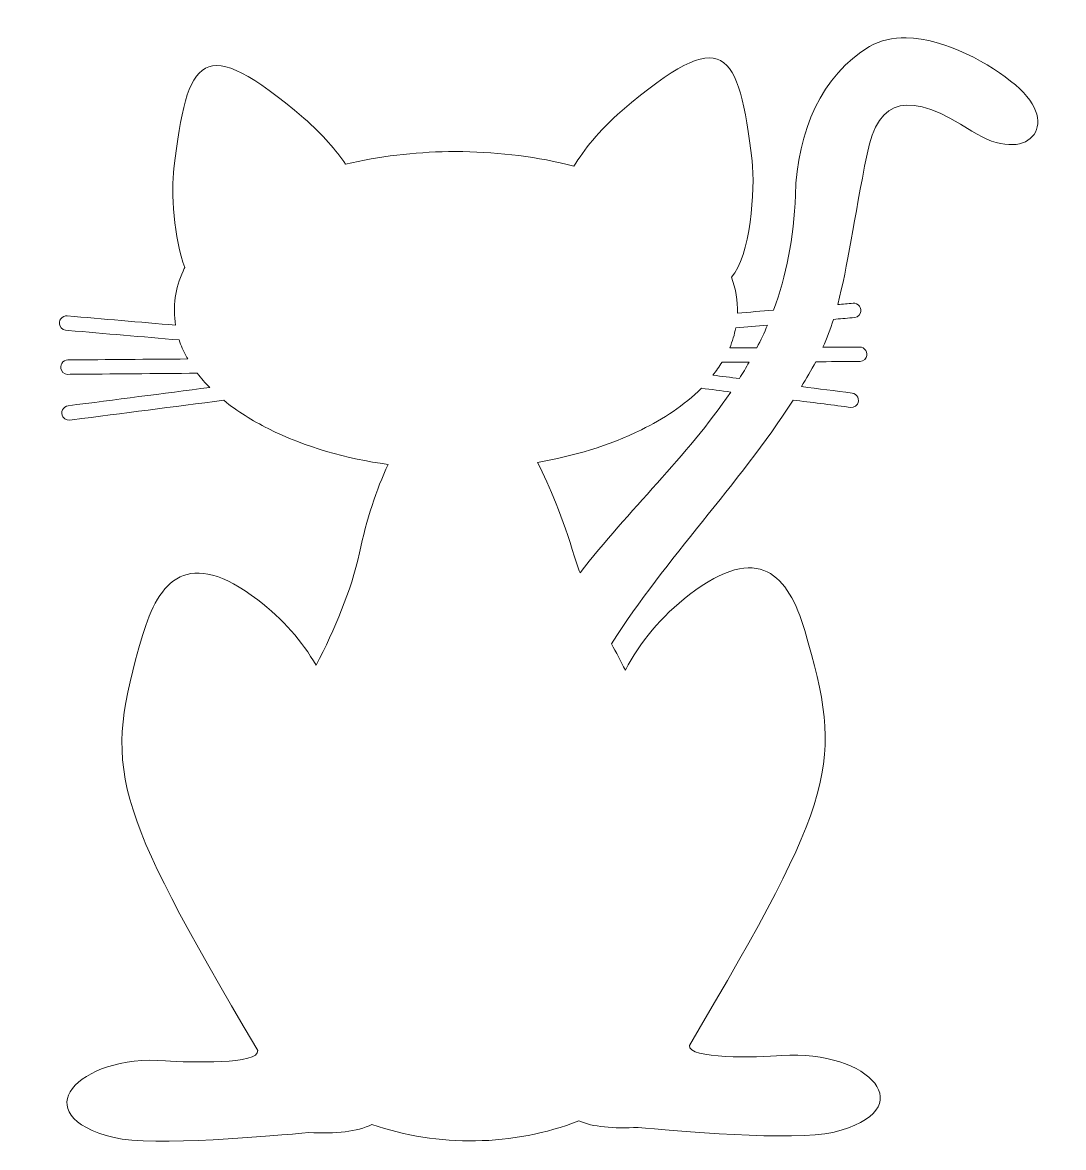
# Model space of a CAD drawing. Header units: centimetres. Extents: x -9.4 to -2.61, y 6.19 to 13.53.
import ezdxf

# ---------------------------------------------------------------- set-up
doc = ezdxf.new("R2010")
doc.units = ezdxf.units.CM
doc.header["$MEASUREMENT"] = 0
doc.layers.add('Layer 1', color=7, linetype='Continuous')

msp = doc.modelspace()

# ---------------------------------------------------------------- linework, layer by layer
at = {"layer": 'Layer 1', "lineweight": 13}
for points, knots in [([(-3.6333, 13.43163), (-3.71901, 13.43303), (-3.80042, 13.41655), (-3.87125, 13.37461), (-3.87125, 13.37461), (-4.1836, 13.18964), (-4.34343, 12.82279), (-4.35591, 12.40529), (-4.35591, 12.40529), (-4.36437, 12.12199), (-4.41631, 11.87597), (-4.49845, 11.65528), (-4.49845, 11.65528), (-4.57704, 11.64855), (-4.65562, 11.6419), (-4.7342, 11.63517), (-4.7342, 11.63517), (-4.73169, 11.71508), (-4.74446, 11.79532), (-4.77331, 11.87019), (-4.77331, 11.87019), (-4.65054, 11.99866), (-4.61593, 12.44496), (-4.63844, 12.62934), (-4.63844, 12.62934), (-4.72766, 13.35998), (-4.8147, 13.53157), (-5.48641, 12.95757), (-5.48641, 12.95757), (-5.64669, 12.82061), (-5.73233, 12.69968), (-5.80111, 12.59426), (-5.80111, 12.59426), (-6.03729, 12.65601), (-6.28288, 12.68496), (-6.52627, 12.68929), (-6.52627, 12.68929), (-6.55711, 12.68968), (-6.5879, 12.68965), (-6.61874, 12.68929), (-6.61874, 12.68929), (-6.84416, 12.6851), (-7.07132, 12.65996), (-7.29127, 12.60705), (-7.29127, 12.60705), (-7.35385, 12.69701), (-7.43481, 12.79715), (-7.56394, 12.90749), (-7.56394, 12.90749), (-8.23565, 13.48149), (-8.32269, 13.30991), (-8.41191, 12.57927), (-8.41191, 12.57927), (-8.42986, 12.43224), (-8.41136, 12.11859), (-8.341, 11.93233), (-8.341, 11.93233), (-8.34469, 11.92487), (-8.34813, 11.91764), (-8.3516, 11.91003), (-8.3516, 11.91003), (-8.40319, 11.80049), (-8.41907, 11.67596), (-8.40058, 11.55696), (-8.40058, 11.55696), (-8.63633, 11.57713), (-8.87207, 11.59709), (-9.10783, 11.61726), (-9.10783, 11.61726), (-9.14058, 11.62174), (-9.16882, 11.58454), (-9.15607, 11.55403), (-9.15607, 11.55403), (-9.14864, 11.53126), (-9.12367, 11.52143), (-9.10125, 11.5226), (-9.10125, 11.5226), (-8.86015, 11.50191), (-8.61901, 11.48115), (-8.37791, 11.46046), (-8.37791, 11.46046), (-8.36597, 11.42395), (-8.35041, 11.38848), (-8.3315, 11.35483), (-8.3315, 11.35483), (-8.32813, 11.34862), (-8.32478, 11.34266), (-8.32126, 11.33656), (-8.32126, 11.33656), (-8.58212, 11.33432), (-8.84295, 11.33221), (-9.10381, 11.32998), (-9.10381, 11.32998), (-9.13683, 11.33137), (-9.16139, 11.29191), (-9.14584, 11.26272), (-9.14584, 11.26272), (-9.1363, 11.24075), (-9.1103, 11.23315), (-9.08809, 11.23641), (-9.08809, 11.23641), (-8.81165, 11.23872), (-8.5352, 11.24104), (-8.25876, 11.24335), (-8.25876, 11.24335), (-8.23371, 11.21054), (-8.20661, 11.17955), (-8.17762, 11.15015), (-8.17762, 11.15015), (-8.48572, 11.1105), (-8.79388, 11.07064), (-9.10198, 11.03099), (-9.10198, 11.03099), (-9.13493, 11.02844), (-9.15452, 10.98611), (-9.13561, 10.95899), (-9.13561, 10.95899), (-9.12352, 10.93831), (-9.09696, 10.93373), (-9.0753, 10.93962), (-9.0753, 10.93962), (-8.74548, 10.98199), (-8.4157, 11.02444), (-8.08588, 11.06681), (-8.08588, 11.06681), (-7.99722, 10.99442), (-7.89839, 10.93371), (-7.79749, 10.88223), (-7.79749, 10.88223), (-7.55191, 10.75982), (-7.28562, 10.68579), (-7.01422, 10.64831), (-7.01422, 10.64831), (-7.09034, 10.48565), (-7.15411, 10.28855), (-7.20136, 10.07082), (-7.20136, 10.07082), (-7.25606, 9.81868), (-7.36146, 9.57559), (-7.48316, 9.33834), (-7.48316, 9.33834), (-7.57549, 9.49453), (-7.69823, 9.63786), (-7.86475, 9.76525), (-7.86475, 9.76525), (-8.31979, 10.1134), (-8.51063, 9.89185), (-8.61659, 9.53133), (-8.61659, 9.53133), (-8.87449, 8.65387), (-8.82876, 8.46337), (-7.86475, 6.82477), (-7.86475, 6.82477), (-7.85046, 6.73404), (-8.30613, 6.74624), (-8.46637, 6.75789), (-8.46637, 6.75789), (-9.04066, 6.79963), (-9.3998, 6.40217), (-8.80044, 6.25641), (-8.80044, 6.25641), (-8.55971, 6.19787), (-7.74517, 6.2676), (-7.53068, 6.29004), (-7.53068, 6.29004), (-7.35305, 6.27992), (-7.21627, 6.29442), (-7.11948, 6.34231), (-7.11948, 6.34231), (-6.68897, 6.192), (-6.19531, 6.19982), (-5.77004, 6.3657), (-5.77004, 6.3657), (-5.67491, 6.32583), (-5.54537, 6.31392), (-5.38078, 6.3233), (-5.38078, 6.3233), (-5.16629, 6.30086), (-4.35174, 6.2315), (-4.11102, 6.29004), (-4.11102, 6.29004), (-3.51165, 6.4358), (-3.87079, 6.83289), (-4.44509, 6.79115), (-4.44509, 6.79115), (-4.60532, 6.7795), (-5.061, 6.7673), (-5.04671, 6.85803), (-5.04671, 6.85803), (-4.08269, 8.49663), (-4.03697, 8.6875), (-4.29487, 9.56496), (-4.29487, 9.56496), (-4.40083, 9.92548), (-4.59166, 10.14702), (-5.04671, 9.79888), (-5.04671, 9.79888), (-5.23622, 9.65389), (-5.36911, 9.48824), (-5.46485, 9.30655), (-5.46485, 9.30655), (-5.4958, 9.36418), (-5.52585, 9.42144), (-5.55513, 9.4787), (-5.55513, 9.4787), (-5.19477, 10.04629), (-4.73104, 10.50516), (-4.37089, 11.06864), (-4.37089, 11.06864), (-4.25113, 11.05326), (-4.13137, 11.03797), (-4.0116, 11.02259), (-4.0116, 11.02259), (-3.98993, 11.0167), (-3.96338, 11.02091), (-3.95129, 11.04159), (-3.95129, 11.04159), (-3.93237, 11.06872), (-3.95196, 11.11104), (-3.98492, 11.1136), (-3.98492, 11.1136), (-4.09544, 11.12782), (-4.20591, 11.14214), (-4.31643, 11.15636), (-4.31643, 11.15636), (-4.28431, 11.20928), (-4.25288, 11.26324), (-4.22286, 11.31828), (-4.22286, 11.31828), (-4.13222, 11.31877), (-4.04157, 11.31926), (-3.95093, 11.31974), (-3.95093, 11.31974), (-3.92867, 11.31679), (-3.90278, 11.32469), (-3.89354, 11.34679), (-3.89354, 11.34679), (-3.87839, 11.37618), (-3.9033, 11.41552), (-3.93631, 11.41368), (-3.93631, 11.41368), (-4.01624, 11.41326), (-4.09615, 11.413), (-4.17608, 11.41258), (-4.17608, 11.41258), (-4.14962, 11.47112), (-4.12692, 11.53115), (-4.107, 11.5946), (-4.107, 11.5946), (-4.06655, 11.59807), (-4.0261, 11.60173), (-3.98565, 11.6052), (-3.98565, 11.6052), (-3.96323, 11.60404), (-3.93826, 11.61386), (-3.93083, 11.63664), (-3.93083, 11.63664), (-3.91808, 11.66715), (-3.94632, 11.70435), (-3.97907, 11.69987), (-3.97907, 11.69987), (-4.01257, 11.697), (-4.04608, 11.69433), (-4.07959, 11.69146), (-4.07959, 11.69146), (-4.01396, 11.93938), (-3.97371, 12.24103), (-3.88806, 12.67284), (-3.88806, 12.67284), (-3.81398, 13.04634), (-3.6122, 13.08869), (-3.20311, 12.82306), (-3.20311, 12.82306), (-2.84496, 12.59051), (-2.60586, 12.85954), (-2.91911, 13.12387), (-2.91911, 13.12387), (-3.08103, 13.26051), (-3.3762, 13.42743), (-3.6333, 13.43163)], [0, 0, 0, 0, 0.0140845, 0.0140845, 0.0140845, 0.0140845, 0.028169, 0.028169, 0.028169, 0.028169, 0.0422535, 0.0422535, 0.0422535, 0.0422535, 0.056338, 0.056338, 0.056338, 0.056338, 0.0704225, 0.0704225, 0.0704225, 0.0704225, 0.084507, 0.084507, 0.084507, 0.084507, 0.0985915, 0.0985915, 0.0985915, 0.0985915, 0.1126761, 0.1126761, 0.1126761, 0.1126761, 0.1267606, 0.1267606, 0.1267606, 0.1267606, 0.1408451, 0.1408451, 0.1408451, 0.1408451, 0.1549296, 0.1549296, 0.1549296, 0.1549296, 0.1690141, 0.1690141, 0.1690141, 0.1690141, 0.1830986, 0.1830986, 0.1830986, 0.1830986, 0.1971831, 0.1971831, 0.1971831, 0.1971831, 0.2112676, 0.2112676, 0.2112676, 0.2112676, 0.2253521, 0.2253521, 0.2253521, 0.2253521, 0.2394366, 0.2394366, 0.2394366, 0.2394366, 0.2535211, 0.2535211, 0.2535211, 0.2535211, 0.2676056, 0.2676056, 0.2676056, 0.2676056, 0.2816901, 0.2816901, 0.2816901, 0.2816901, 0.2957746, 0.2957746, 0.2957746, 0.2957746, 0.3098592, 0.3098592, 0.3098592, 0.3098592, 0.3239437, 0.3239437, 0.3239437, 0.3239437, 0.3380282, 0.3380282, 0.3380282, 0.3380282, 0.3521127, 0.3521127, 0.3521127, 0.3521127, 0.3661972, 0.3661972, 0.3661972, 0.3661972, 0.3802817, 0.3802817, 0.3802817, 0.3802817, 0.3943662, 0.3943662, 0.3943662, 0.3943662, 0.4084507, 0.4084507, 0.4084507, 0.4084507, 0.4225352, 0.4225352, 0.4225352, 0.4225352, 0.4366197, 0.4366197, 0.4366197, 0.4366197, 0.4507042, 0.4507042, 0.4507042, 0.4507042, 0.4647887, 0.4647887, 0.4647887, 0.4647887, 0.4788732, 0.4788732, 0.4788732, 0.4788732, 0.4929577, 0.4929577, 0.4929577, 0.4929577, 0.5070423, 0.5070423, 0.5070423, 0.5070423, 0.5211268, 0.5211268, 0.5211268, 0.5211268, 0.5352113, 0.5352113, 0.5352113, 0.5352113, 0.5492958, 0.5492958, 0.5492958, 0.5492958, 0.5633803, 0.5633803, 0.5633803, 0.5633803, 0.5774648, 0.5774648, 0.5774648, 0.5774648, 0.5915493, 0.5915493, 0.5915493, 0.5915493, 0.6056338, 0.6056338, 0.6056338, 0.6056338, 0.6197183, 0.6197183, 0.6197183, 0.6197183, 0.6338028, 0.6338028, 0.6338028, 0.6338028, 0.6478873, 0.6478873, 0.6478873, 0.6478873, 0.6619718, 0.6619718, 0.6619718, 0.6619718, 0.6760563, 0.6760563, 0.6760563, 0.6760563, 0.6901408, 0.6901408, 0.6901408, 0.6901408, 0.7042254, 0.7042254, 0.7042254, 0.7042254, 0.7183099, 0.7183099, 0.7183099, 0.7183099, 0.7323944, 0.7323944, 0.7323944, 0.7323944, 0.7464789, 0.7464789, 0.7464789, 0.7464789, 0.7605634, 0.7605634, 0.7605634, 0.7605634, 0.7746479, 0.7746479, 0.7746479, 0.7746479, 0.7887324, 0.7887324, 0.7887324, 0.7887324, 0.8028169, 0.8028169, 0.8028169, 0.8028169, 0.8169014, 0.8169014, 0.8169014, 0.8169014, 0.8309859, 0.8309859, 0.8309859, 0.8309859, 0.8450704, 0.8450704, 0.8450704, 0.8450704, 0.8591549, 0.8591549, 0.8591549, 0.8591549, 0.8732394, 0.8732394, 0.8732394, 0.8732394, 0.8873239, 0.8873239, 0.8873239, 0.8873239, 0.9014085, 0.9014085, 0.9014085, 0.9014085, 0.915493, 0.915493, 0.915493, 0.915493, 0.9295775, 0.9295775, 0.9295775, 0.9295775, 0.943662, 0.943662, 0.943662, 0.943662, 0.9577465, 0.9577465, 0.9577465, 0.9577465, 0.971831, 0.971831, 0.971831, 0.971831, 1, 1, 1, 1]), ([(-4.53756, 11.55769), (-4.55908, 11.50717), (-4.58215, 11.45806), (-4.60664, 11.41002), (-4.60664, 11.41002), (-4.66586, 11.40972), (-4.72506, 11.4096), (-4.78428, 11.40929), (-4.78428, 11.40929), (-4.76619, 11.45115), (-4.7532, 11.49502), (-4.7448, 11.53978), (-4.7448, 11.53978), (-4.67572, 11.5457), (-4.60664, 11.55176), (-4.53756, 11.55769)], [0, 0, 0, 0, 0.2, 0.2, 0.2, 0.2, 0.4, 0.4, 0.4, 0.4, 0.6, 0.6, 0.6, 0.6, 1, 1, 1, 1]), ([(-4.65745, 11.31609), (-4.678, 11.27966), (-4.69901, 11.24348), (-4.72105, 11.20826), (-4.72105, 11.20826), (-4.77868, 11.21568), (-4.83629, 11.22314), (-4.89393, 11.23056), (-4.89393, 11.23056), (-4.87258, 11.25753), (-4.85253, 11.28551), (-4.83435, 11.31499), (-4.83435, 11.31499), (-4.77538, 11.31531), (-4.71642, 11.31577), (-4.65745, 11.31609)], [0, 0, 0, 0, 0.2, 0.2, 0.2, 0.2, 0.4, 0.4, 0.4, 0.4, 0.6, 0.6, 0.6, 0.6, 1, 1, 1, 1]), ([(-4.96922, 11.1454), (-4.9055, 11.13721), (-4.84178, 11.12909), (-4.77806, 11.12091), (-4.77806, 11.12091), (-5.06346, 10.69797), (-5.44432, 10.35199), (-5.76127, 9.9407), (-5.76127, 9.9407), (-5.77395, 9.97583), (-5.78597, 10.01108), (-5.79672, 10.04596), (-5.79672, 10.04596), (-5.87538, 10.30112), (-5.95713, 10.50414), (-6.03978, 10.66184), (-6.03978, 10.66184), (-5.80427, 10.70167), (-5.57433, 10.77003), (-5.35922, 10.87492), (-5.35922, 10.87492), (-5.21865, 10.94546), (-5.08101, 11.03334), (-4.96922, 11.1454)], [0, 0, 0, 0, 0.1428571, 0.1428571, 0.1428571, 0.1428571, 0.2857143, 0.2857143, 0.2857143, 0.2857143, 0.4285714, 0.4285714, 0.4285714, 0.4285714, 0.5714286, 0.5714286, 0.5714286, 0.5714286, 0.7142857, 0.7142857, 0.7142857, 0.7142857, 1, 1, 1, 1])]:
    msp.add_open_spline(points, degree=3, knots=knots, dxfattribs=at)

doc.saveas('drawing.dxf')
